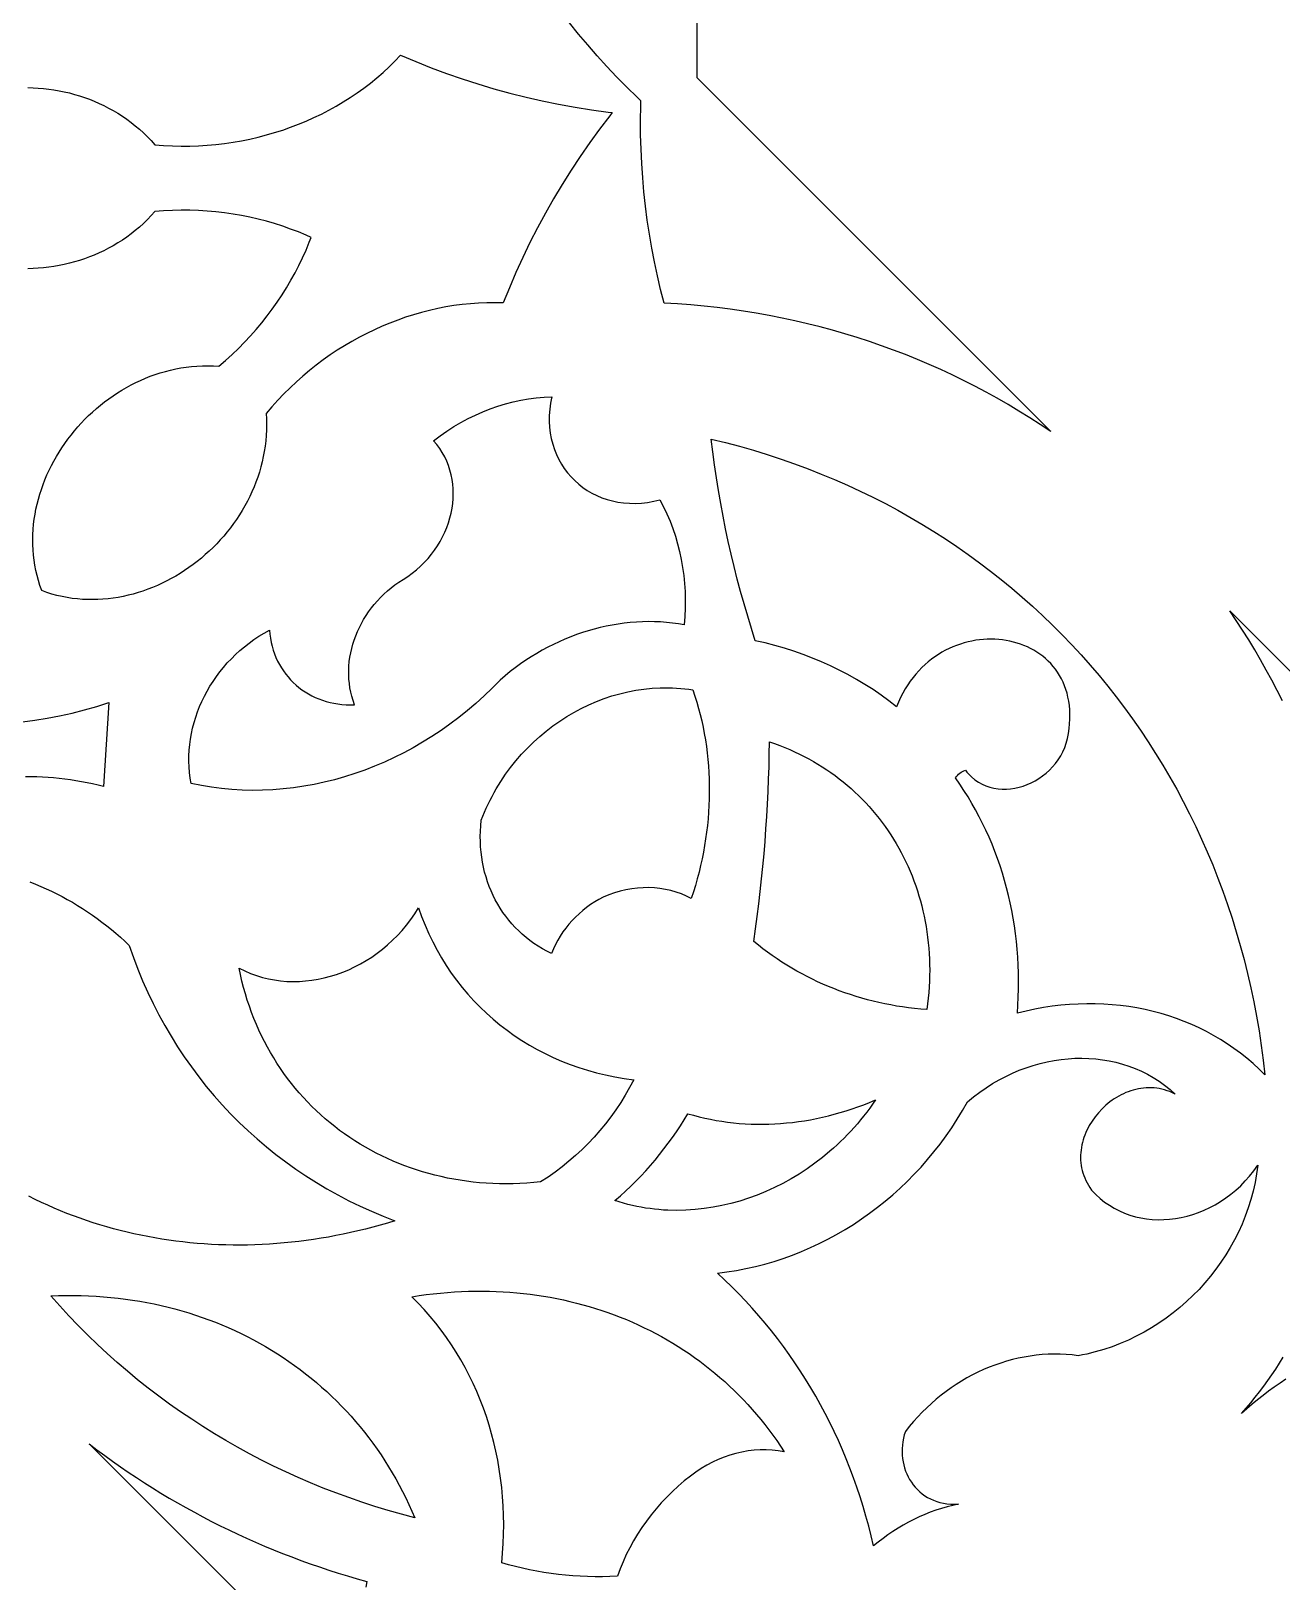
# Model space of a CAD drawing. Extents: x 1908 to 3442, y -299 to 721.
# Drawn here: x 3087.8 to 3132.6, y 115.9 to 171.5 of the extents above; entities that cross this region are included whole.
import ezdxf

# ---------------------------------------------------------------- set-up
doc = ezdxf.new("R2010")
doc.units = 0
doc.layers.add('BITMAP_LAYER', color=18, linetype='CONTINUOUS')

msp = doc.modelspace()

# ---------------------------------------------------------------- linework, layer by layer
at = {"layer": 'BITMAP_LAYER'}
for points in [[(3111.678, 187.748), (3111.678, 169.812), (3124.362, 157.128), (3123.987, 157.381), (3123.608, 157.628), (3123.225, 157.867), (3122.837, 158.1), (3122.444, 158.327), (3122.048, 158.546), (3121.647, 158.758), (3121.242, 158.964), (3120.833, 159.163), (3120.421, 159.354), (3120.004, 159.539), (3119.584, 159.717), (3119.16, 159.887), (3118.732, 160.05), (3118.301, 160.207), (3117.866, 160.356), (3117.428, 160.498), (3116.987, 160.632), (3116.542, 160.759), (3116.095, 160.879), (3115.644, 160.992), (3115.19, 161.097), (3114.734, 161.195), (3114.274, 161.285), (3113.812, 161.368), (3113.347, 161.444), (3112.88, 161.511), (3112.41, 161.571), (3111.938, 161.624), (3111.463, 161.669), (3110.986, 161.706), (3110.507, 161.735), (3110.382, 162.222), (3110.267, 162.712), (3110.161, 163.205), (3110.066, 163.701), (3109.981, 164.2), (3109.906, 164.702), (3109.841, 165.206), (3109.786, 165.713), (3109.741, 166.222), (3109.706, 166.733), (3109.682, 167.247), (3109.667, 167.762), (3109.663, 168.278), (3109.669, 168.796), (3109.675, 168.981), (3109.539, 169.107), (3109.169, 169.47), (3108.806, 169.838), (3108.452, 170.212), (3108.107, 170.593), (3107.77, 170.979), (3107.442, 171.37), (3107.122, 171.767)], [(3087.705, 169.454), (3087.892, 169.448), (3088.08, 169.436), (3088.268, 169.42), (3088.455, 169.398), (3088.641, 169.371), (3088.826, 169.338), (3089.011, 169.301), (3089.194, 169.258), (3089.376, 169.209), (3089.557, 169.155), (3089.736, 169.096), (3089.914, 169.032), (3090.089, 168.962), (3090.263, 168.887), (3090.434, 168.806), (3090.603, 168.72), (3090.769, 168.628), (3090.933, 168.531), (3091.093, 168.428), (3091.251, 168.319), (3091.405, 168.205), (3091.557, 168.086), (3091.704, 167.961), (3091.848, 167.83), (3091.989, 167.693), (3092.125, 167.551), (3092.257, 167.403), (3092.573, 167.379), (3092.887, 167.364), (3093.201, 167.357), (3093.515, 167.359), (3093.827, 167.37), (3094.137, 167.389), (3094.446, 167.416), (3094.754, 167.452), (3095.059, 167.496), (3095.362, 167.549), (3095.663, 167.609), (3095.961, 167.677), (3096.257, 167.754), (3096.549, 167.838), (3096.839, 167.93), (3097.124, 168.03), (3097.407, 168.137), (3097.685, 168.252), (3097.959, 168.374), (3098.229, 168.504), (3098.495, 168.642), (3098.756, 168.786), (3099.012, 168.938), (3099.263, 169.097), (3099.509, 169.263), (3099.749, 169.435), (3099.984, 169.615), (3100.212, 169.802), (3100.435, 169.995), (3100.651, 170.195), (3100.861, 170.402), (3101.064, 170.615), (3101.607, 170.384), (3102.157, 170.164), (3102.712, 169.957), (3103.272, 169.762), (3103.837, 169.58), (3104.407, 169.41), (3104.981, 169.252), (3105.56, 169.107), (3106.142, 168.974), (3106.728, 168.854), (3107.317, 168.746), (3107.91, 168.652), (3108.505, 168.57), (3108.645, 168.555), (3108.558, 168.445), (3108.194, 167.966), (3107.843, 167.48), (3107.502, 166.988), (3107.172, 166.488), (3106.854, 165.983), (3106.548, 165.471), (3106.254, 164.954), (3105.971, 164.43), (3105.7, 163.902), (3105.442, 163.368), (3105.196, 162.829), (3104.963, 162.285), (3104.742, 161.737), (3104.448, 161.744), (3104.153, 161.742), (3103.859, 161.731), (3103.565, 161.71), (3103.271, 161.68), (3102.978, 161.642), (3102.686, 161.594), (3102.395, 161.538), (3102.105, 161.472), (3101.817, 161.399), (3101.53, 161.316), (3101.245, 161.225), (3100.962, 161.126), (3100.682, 161.019), (3100.404, 160.903), (3100.128, 160.78), (3099.856, 160.648), (3099.586, 160.509), (3099.32, 160.362), (3099.057, 160.207), (3098.797, 160.044), (3098.542, 159.874), (3098.291, 159.697), (3098.044, 159.512), (3097.801, 159.32), (3097.563, 159.121), (3097.33, 158.914), (3097.102, 158.701), (3096.879, 158.481), (3096.661, 158.254), (3096.45, 158.021), (3096.244, 157.781), (3096.255, 157.583), (3096.259, 157.386), (3096.256, 157.19), (3096.247, 156.996), (3096.231, 156.803), (3096.209, 156.612), (3096.18, 156.422), (3096.145, 156.234), (3096.104, 156.047), (3096.057, 155.863), (3096.005, 155.68), (3095.946, 155.5), (3095.882, 155.322), (3095.813, 155.146), (3095.738, 154.972), (3095.658, 154.801), (3095.573, 154.633), (3095.484, 154.467), (3095.389, 154.304), (3095.29, 154.144), (3095.186, 153.987), (3095.078, 153.833), (3094.965, 153.682), (3094.848, 153.534), (3094.728, 153.39), (3094.603, 153.249), (3094.474, 153.112), (3094.342, 152.978), (3094.207, 152.849), (3094.067, 152.723), (3093.925, 152.601), (3093.779, 152.483), (3093.631, 152.369), (3093.479, 152.259), (3093.325, 152.154), (3093.168, 152.053), (3093.009, 151.957), (3092.847, 151.866), (3092.683, 151.779), (3092.516, 151.697), (3092.348, 151.62), (3092.178, 151.547), (3092.006, 151.481), (3091.832, 151.419), (3091.657, 151.362), (3091.48, 151.311), (3091.302, 151.266), (3091.123, 151.226), (3090.943, 151.192), (3090.763, 151.164), (3090.581, 151.141), (3090.399, 151.125), (3090.216, 151.115), (3090.032, 151.111), (3089.849, 151.113), (3089.665, 151.122), (3089.482, 151.137), (3089.298, 151.158), (3089.115, 151.187), (3088.932, 151.222), (3088.75, 151.264), (3088.568, 151.313), (3088.387, 151.37), (3088.206, 151.434), (3088.141, 151.615), (3088.085, 151.796), (3088.036, 151.978), (3087.994, 152.16), (3087.959, 152.343), (3087.93, 152.526), (3087.909, 152.71), (3087.894, 152.893), (3087.885, 153.077), (3087.883, 153.261), (3087.887, 153.444), (3087.897, 153.627), (3087.913, 153.809), (3087.936, 153.991), (3087.964, 154.171), (3087.998, 154.351), (3088.038, 154.53), (3088.083, 154.708), (3088.134, 154.885), (3088.191, 155.06), (3088.252, 155.234), (3088.319, 155.406), (3088.391, 155.576), (3088.469, 155.744), (3088.551, 155.911), (3088.637, 156.075), (3088.729, 156.237), (3088.825, 156.396), (3088.926, 156.553), (3089.031, 156.707), (3089.141, 156.859), (3089.255, 157.008), (3089.373, 157.153), (3089.495, 157.295), (3089.621, 157.435), (3089.75, 157.57), (3089.884, 157.702), (3090.021, 157.831), (3090.162, 157.956), (3090.306, 158.076), (3090.454, 158.193), (3090.605, 158.306), (3090.759, 158.414), (3090.916, 158.518), (3091.076, 158.617), (3091.239, 158.712), (3091.405, 158.802), (3091.573, 158.886), (3091.744, 158.966), (3091.918, 159.041), (3092.094, 159.11), (3092.272, 159.174), (3092.452, 159.233), (3092.635, 159.285), (3092.819, 159.332), (3093.006, 159.373), (3093.194, 159.408), (3093.384, 159.437), (3093.575, 159.459), (3093.768, 159.475), (3093.962, 159.484), (3094.158, 159.487), (3094.355, 159.483), (3094.553, 159.472), (3094.793, 159.678), (3095.026, 159.889), (3095.253, 160.107), (3095.473, 160.33), (3095.686, 160.558), (3095.893, 160.791), (3096.092, 161.029), (3096.284, 161.272), (3096.468, 161.519), (3096.646, 161.77), (3096.816, 162.025), (3096.979, 162.285), (3097.133, 162.548), (3097.281, 162.814), (3097.42, 163.084), (3097.552, 163.356), (3097.675, 163.632), (3097.791, 163.91), (3097.859, 164.087), (3097.685, 164.164), (3097.407, 164.279), (3097.124, 164.386), (3096.839, 164.486), (3096.549, 164.578), (3096.257, 164.662), (3095.961, 164.738), (3095.663, 164.807), (3095.362, 164.867), (3095.059, 164.919), (3094.754, 164.963), (3094.446, 164.999), (3094.137, 165.027), (3093.827, 165.046), (3093.515, 165.056), (3093.201, 165.058), (3092.887, 165.052), (3092.573, 165.036), (3092.257, 165.012), (3092.125, 164.864), (3091.989, 164.722), (3091.848, 164.586), (3091.704, 164.455), (3091.557, 164.33), (3091.405, 164.21), (3091.251, 164.096), (3091.093, 163.988), (3090.933, 163.885), (3090.769, 163.788), (3090.603, 163.696), (3090.434, 163.61), (3090.263, 163.529), (3090.089, 163.454), (3089.914, 163.384), (3089.736, 163.319), (3089.557, 163.26), (3089.376, 163.206), (3089.194, 163.158), (3089.011, 163.115), (3088.826, 163.077), (3088.641, 163.045), (3088.455, 163.018), (3088.268, 162.996), (3088.08, 162.979), (3087.892, 162.968), (3087.705, 162.962)], [(3132.666, 147.482), (3132.48, 147.855), (3132.287, 148.225), (3132.088, 148.591), (3131.884, 148.954), (3131.674, 149.313), (3131.458, 149.669), (3131.237, 150.02), (3131.01, 150.368), (3130.777, 150.712), (3159.945, 121.544)], [(3087.512, 146.732), (3087.957, 146.792), (3088.401, 146.865), (3088.846, 146.95), (3089.29, 147.049), (3089.733, 147.16), (3090.174, 147.285), (3090.615, 147.422), (3090.419, 144.417), (3090.223, 144.466), (3090.026, 144.511), (3089.829, 144.553), (3089.631, 144.591), (3089.432, 144.625), (3089.233, 144.655), (3089.033, 144.682), (3088.833, 144.705), (3088.632, 144.724), (3088.431, 144.74), (3088.229, 144.752), (3088.027, 144.76), (3087.825, 144.765), (3087.622, 144.767)], [(3087.779, 141.003), (3087.976, 140.925), (3088.171, 140.842), (3088.365, 140.756), (3088.557, 140.666), (3088.747, 140.573), (3088.935, 140.476), (3089.121, 140.375), (3089.305, 140.27), (3089.487, 140.161), (3089.667, 140.049), (3089.845, 139.933), (3090.02, 139.814), (3090.194, 139.69), (3090.364, 139.563), (3090.533, 139.433), (3090.699, 139.298), (3090.863, 139.16), (3091.024, 139.019), (3091.182, 138.873), (3091.338, 138.724), (3091.488, 138.295), (3091.649, 137.872), (3091.821, 137.455), (3092.004, 137.045), (3092.197, 136.642), (3092.4, 136.245), (3092.614, 135.856), (3092.837, 135.474), (3093.071, 135.1), (3093.314, 134.733), (3093.568, 134.373), (3093.83, 134.022), (3094.102, 133.678), (3094.383, 133.343), (3094.673, 133.016), (3094.973, 132.697), (3095.281, 132.387), (3095.597, 132.086), (3095.923, 131.794), (3096.256, 131.51), (3096.598, 131.236), (3096.948, 130.971), (3097.306, 130.715), (3097.671, 130.469), (3098.045, 130.233), (3098.426, 130.007), (3098.814, 129.79), (3099.209, 129.584), (3099.612, 129.388), (3100.021, 129.203), (3100.438, 129.028), (3100.861, 128.864), (3100.597, 128.784), (3100.332, 128.708), (3100.067, 128.635), (3099.802, 128.567), (3099.537, 128.502), (3099.272, 128.441), (3099.007, 128.385), (3098.742, 128.332), (3098.478, 128.283), (3098.213, 128.237), (3097.948, 128.196), (3097.684, 128.158), (3097.42, 128.125), (3097.156, 128.095), (3096.893, 128.069), (3096.63, 128.047), (3096.367, 128.028), (3096.105, 128.014), (3095.843, 128.003), (3095.582, 127.996), (3095.322, 127.993), (3095.062, 127.994), (3094.802, 127.998), (3094.544, 128.006), (3094.286, 128.018), (3094.028, 128.034), (3093.772, 128.054), (3093.517, 128.077), (3093.262, 128.104), (3093.008, 128.134), (3092.756, 128.169), (3092.504, 128.207), (3092.253, 128.249), (3092.004, 128.295), (3091.755, 128.344), (3091.508, 128.397), (3091.262, 128.454), (3091.017, 128.514), (3090.774, 128.578), (3090.532, 128.646), (3090.291, 128.717), (3090.052, 128.792), (3089.814, 128.871), (3089.577, 128.953), (3089.342, 129.039), (3089.109, 129.129), (3088.877, 129.222), (3088.647, 129.319), (3088.419, 129.419), (3088.192, 129.523), (3087.967, 129.631), (3087.744, 129.742)], [(3132.787, 123.191), (3132.579, 123.053), (3132.374, 122.91), (3132.171, 122.763), (3131.971, 122.612), (3131.774, 122.456), (3131.579, 122.296), (3131.387, 122.132), (3131.197, 121.964), (3131.364, 122.154), (3131.529, 122.346), (3131.689, 122.541), (3131.844, 122.738), (3131.996, 122.939), (3132.143, 123.141), (3132.286, 123.346), (3132.424, 123.554), (3132.558, 123.764), (3132.687, 123.976)], [(3100.842, 109.937), (3089.908, 120.871), (3090.183, 120.662), (3090.46, 120.456), (3090.74, 120.254), (3091.022, 120.055), (3091.307, 119.859), (3091.595, 119.667), (3091.885, 119.479), (3092.177, 119.294), (3092.472, 119.112), (3092.769, 118.934), (3093.068, 118.76), (3093.37, 118.589), (3093.674, 118.422), (3093.98, 118.258), (3094.289, 118.098), (3094.599, 117.942), (3094.912, 117.789), (3095.227, 117.64), (3095.545, 117.495), (3095.864, 117.353), (3096.185, 117.215), (3096.509, 117.081), (3096.834, 116.95), (3097.161, 116.823), (3097.491, 116.7), (3097.822, 116.581), (3098.155, 116.466), (3098.49, 116.354), (3098.827, 116.246), (3099.166, 116.142), (3099.506, 116.042), (3099.849, 115.946), (3099.824, 115.744)]]:
    msp.add_lwpolyline(points, dxfattribs=at)
for points in [[(3106.461, 158.265), (3106.44, 158.152), (3106.423, 158.04), (3106.41, 157.929), (3106.394, 157.71), (3106.392, 157.494), (3106.403, 157.284), (3106.428, 157.078), (3106.465, 156.877), (3106.514, 156.683), (3106.576, 156.494), (3106.648, 156.311), (3106.732, 156.136), (3106.827, 155.968), (3106.932, 155.807), (3107.047, 155.654), (3107.171, 155.509), (3107.305, 155.374), (3107.447, 155.247), (3107.598, 155.129), (3107.756, 155.022), (3107.923, 154.925), (3108.096, 154.838), (3108.276, 154.762), (3108.462, 154.698), (3108.654, 154.645), (3108.852, 154.604), (3109.055, 154.576), (3109.263, 154.561), (3109.475, 154.559), (3109.692, 154.57), (3109.911, 154.596), (3110.134, 154.636), (3110.247, 154.661), (3110.36, 154.69), (3110.49, 154.439), (3110.61, 154.182), (3110.72, 153.921), (3110.82, 153.656), (3110.911, 153.386), (3110.991, 153.112), (3111.061, 152.834), (3111.121, 152.553), (3111.171, 152.268), (3111.21, 151.981), (3111.24, 151.691), (3111.258, 151.398), (3111.267, 151.104), (3111.265, 150.807), (3111.253, 150.509), (3111.229, 150.209), (3111.018, 150.245), (3110.805, 150.274), (3110.591, 150.296), (3110.376, 150.311), (3110.161, 150.32), (3109.945, 150.323), (3109.729, 150.319), (3109.513, 150.308), (3109.297, 150.291), (3109.08, 150.268), (3108.864, 150.238), (3108.649, 150.202), (3108.434, 150.16), (3108.219, 150.112), (3108.005, 150.058), (3107.792, 149.997), (3107.581, 149.93), (3107.37, 149.858), (3107.161, 149.779), (3106.953, 149.695), (3106.747, 149.604), (3106.543, 149.508), (3106.34, 149.406), (3106.14, 149.298), (3105.942, 149.184), (3105.746, 149.065), (3105.553, 148.94), (3105.362, 148.81), (3105.175, 148.673), (3104.99, 148.532), (3104.808, 148.385), (3104.629, 148.232), (3104.347, 147.943), (3104.058, 147.664), (3103.762, 147.395), (3103.459, 147.137), (3103.149, 146.889), (3102.834, 146.651), (3102.513, 146.424), (3102.186, 146.208), (3101.855, 146.003), (3101.518, 145.809), (3101.178, 145.625), (3100.833, 145.453), (3100.484, 145.292), (3100.132, 145.143), (3099.777, 145.005), (3099.419, 144.879), (3099.058, 144.764), (3098.695, 144.662), (3098.33, 144.571), (3097.964, 144.492), (3097.597, 144.425), (3097.228, 144.371), (3096.859, 144.329), (3096.49, 144.299), (3096.121, 144.282), (3095.752, 144.278), (3095.384, 144.286), (3095.016, 144.308), (3094.651, 144.342), (3094.286, 144.39), (3093.924, 144.45), (3093.564, 144.524), (3093.529, 144.722), (3093.503, 144.92), (3093.486, 145.119), (3093.478, 145.319), (3093.478, 145.518), (3093.488, 145.718), (3093.506, 145.917), (3093.533, 146.115), (3093.568, 146.313), (3093.611, 146.51), (3093.662, 146.705), (3093.721, 146.898), (3093.788, 147.09), (3093.862, 147.279), (3093.944, 147.466), (3094.033, 147.651), (3094.13, 147.832), (3094.234, 148.01), (3094.345, 148.185), (3094.462, 148.356), (3094.587, 148.523), (3094.718, 148.685), (3094.855, 148.844), (3094.999, 148.997), (3095.149, 149.146), (3095.305, 149.289), (3095.467, 149.426), (3095.635, 149.558), (3095.808, 149.684), (3095.987, 149.804), (3096.172, 149.916), (3096.361, 150.023), (3096.376, 149.873), (3096.397, 149.726), (3096.424, 149.582), (3096.459, 149.441), (3096.499, 149.304), (3096.546, 149.17), (3096.598, 149.039), (3096.657, 148.913), (3096.721, 148.79), (3096.791, 148.672), (3096.866, 148.557), (3096.946, 148.447), (3097.032, 148.341), (3097.122, 148.24), (3097.217, 148.144), (3097.317, 148.052), (3097.421, 147.965), (3097.529, 147.883), (3097.642, 147.807), (3097.759, 147.736), (3097.879, 147.67), (3098.004, 147.61), (3098.131, 147.556), (3098.263, 147.508), (3098.397, 147.466), (3098.535, 147.429), (3098.675, 147.4), (3098.819, 147.376), (3098.964, 147.359), (3099.113, 147.349), (3099.264, 147.346), (3099.416, 147.349), (3099.363, 147.498), (3099.318, 147.648), (3099.28, 147.8), (3099.251, 147.953), (3099.228, 148.108), (3099.213, 148.263), (3099.206, 148.419), (3099.206, 148.576), (3099.213, 148.733), (3099.227, 148.89), (3099.249, 149.046), (3099.277, 149.202), (3099.312, 149.357), (3099.354, 149.511), (3099.402, 149.664), (3099.457, 149.815), (3099.518, 149.965), (3099.586, 150.113), (3099.66, 150.258), (3099.74, 150.401), (3099.827, 150.541), (3099.919, 150.678), (3100.017, 150.812), (3100.121, 150.943), (3100.231, 151.07), (3100.346, 151.193), (3100.467, 151.312), (3100.593, 151.426), (3100.725, 151.536), (3100.862, 151.64), (3101.004, 151.74), (3101.151, 151.834), (3101.32, 151.943), (3101.481, 152.06), (3101.635, 152.183), (3101.781, 152.312), (3101.918, 152.448), (3102.048, 152.589), (3102.169, 152.735), (3102.282, 152.886), (3102.386, 153.04), (3102.482, 153.199), (3102.569, 153.361), (3102.648, 153.527), (3102.718, 153.694), (3102.778, 153.864), (3102.83, 154.036), (3102.873, 154.209), (3102.907, 154.382), (3102.931, 154.556), (3102.946, 154.731), (3102.952, 154.904), (3102.948, 155.077), (3102.934, 155.249), (3102.911, 155.419), (3102.877, 155.587), (3102.834, 155.752), (3102.781, 155.914), (3102.718, 156.073), (3102.644, 156.228), (3102.56, 156.379), (3102.466, 156.526), (3102.362, 156.667), (3102.246, 156.802), (3102.484, 156.981), (3102.726, 157.15), (3102.974, 157.309), (3103.227, 157.457), (3103.484, 157.595), (3103.744, 157.722), (3104.009, 157.838), (3104.276, 157.944), (3104.546, 158.038), (3104.819, 158.122), (3105.094, 158.194), (3105.37, 158.254), (3105.648, 158.303), (3105.927, 158.34), (3106.206, 158.365), (3106.485, 158.379)], [(3112.702, 156.739), (3113.209, 156.604), (3113.71, 156.46), (3114.206, 156.308), (3114.697, 156.147), (3115.183, 155.977), (3115.664, 155.798), (3116.14, 155.61), (3116.61, 155.415), (3117.075, 155.211), (3117.534, 154.998), (3117.988, 154.777), (3118.436, 154.549), (3118.878, 154.312), (3119.315, 154.067), (3119.745, 153.814), (3120.17, 153.554), (3120.588, 153.285), (3121.001, 153.009), (3121.407, 152.726), (3121.807, 152.435), (3122.201, 152.137), (3122.588, 151.831), (3122.969, 151.519), (3123.344, 151.199), (3123.711, 150.872), (3124.072, 150.538), (3124.426, 150.198), (3124.774, 149.85), (3125.114, 149.496), (3125.448, 149.135), (3125.774, 148.768), (3126.093, 148.394), (3126.405, 148.014), (3126.71, 147.628), (3127.007, 147.236), (3127.297, 146.837), (3127.579, 146.433), (3127.854, 146.022), (3128.121, 145.606), (3128.38, 145.184), (3128.632, 144.756), (3128.876, 144.323), (3129.111, 143.884), (3129.339, 143.44), (3129.558, 142.991), (3129.77, 142.536), (3129.973, 142.076), (3130.167, 141.611), (3130.354, 141.141), (3130.531, 140.666), (3130.701, 140.187), (3130.861, 139.703), (3131.013, 139.214), (3131.156, 138.72), (3131.29, 138.222), (3131.416, 137.72), (3131.532, 137.213), (3131.639, 136.702), (3131.737, 136.187), (3131.826, 135.668), (3131.906, 135.145), (3131.976, 134.619), (3132.036, 134.088), (3131.827, 134.295), (3131.612, 134.493), (3131.39, 134.683), (3131.162, 134.864), (3130.928, 135.037), (3130.689, 135.201), (3130.444, 135.357), (3130.194, 135.504), (3129.939, 135.642), (3129.679, 135.772), (3129.415, 135.892), (3129.146, 136.004), (3128.873, 136.107), (3128.596, 136.201), (3128.315, 136.286), (3128.031, 136.362), (3127.743, 136.428), (3127.452, 136.486), (3127.158, 136.534), (3126.862, 136.573), (3126.563, 136.603), (3126.262, 136.623), (3125.958, 136.634), (3125.653, 136.635), (3125.346, 136.627), (3125.037, 136.609), (3124.728, 136.582), (3124.417, 136.545), (3124.105, 136.498), (3123.793, 136.441), (3123.48, 136.374), (3123.167, 136.298), (3123.187, 136.588), (3123.201, 136.878), (3123.209, 137.166), (3123.211, 137.453), (3123.207, 137.74), (3123.198, 138.025), (3123.182, 138.308), (3123.161, 138.591), (3123.133, 138.871), (3123.1, 139.151), (3123.061, 139.428), (3123.017, 139.704), (3122.967, 139.978), (3122.91, 140.25), (3122.849, 140.52), (3122.781, 140.789), (3122.708, 141.055), (3122.63, 141.318), (3122.545, 141.58), (3122.455, 141.839), (3122.36, 142.095), (3122.259, 142.349), (3122.152, 142.601), (3122.04, 142.849), (3121.923, 143.095), (3121.8, 143.338), (3121.672, 143.578), (3121.538, 143.815), (3121.399, 144.049), (3121.254, 144.279), (3121.104, 144.506), (3120.949, 144.73), (3120.984, 144.776), (3121.021, 144.818), (3121.062, 144.858), (3121.106, 144.894), (3121.152, 144.926), (3121.201, 144.955), (3121.251, 144.979), (3121.303, 145), (3121.356, 144.934), (3121.41, 144.872), (3121.524, 144.759), (3121.645, 144.66), (3121.772, 144.574), (3121.905, 144.501), (3122.042, 144.441), (3122.183, 144.394), (3122.328, 144.358), (3122.475, 144.335), (3122.624, 144.324), (3122.774, 144.324), (3122.925, 144.335), (3123.076, 144.357), (3123.226, 144.39), (3123.375, 144.434), (3123.521, 144.487), (3123.665, 144.55), (3123.805, 144.623), (3123.941, 144.705), (3124.072, 144.796), (3124.198, 144.896), (3124.317, 145.004), (3124.43, 145.12), (3124.535, 145.245), (3124.631, 145.377), (3124.719, 145.516), (3124.797, 145.662), (3124.864, 145.816), (3124.921, 145.975), (3124.966, 146.141), (3124.998, 146.313), (3125.018, 146.491), (3125.036, 146.666), (3125.046, 146.836), (3125.048, 147.001), (3125.042, 147.162), (3125.029, 147.318), (3125.008, 147.47), (3124.98, 147.616), (3124.946, 147.758), (3124.905, 147.896), (3124.857, 148.028), (3124.804, 148.156), (3124.744, 148.278), (3124.679, 148.396), (3124.608, 148.509), (3124.531, 148.617), (3124.45, 148.72), (3124.364, 148.818), (3124.273, 148.911), (3124.177, 148.999), (3124.078, 149.082), (3123.974, 149.16), (3123.867, 149.232), (3123.756, 149.3), (3123.642, 149.362), (3123.524, 149.419), (3123.404, 149.471), (3123.281, 149.517), (3123.156, 149.558), (3123.028, 149.594), (3122.898, 149.625), (3122.767, 149.65), (3122.633, 149.67), (3122.499, 149.684), (3122.363, 149.693), (3122.226, 149.696), (3122.089, 149.694), (3121.951, 149.686), (3121.813, 149.673), (3121.675, 149.654), (3121.537, 149.629), (3121.399, 149.599), (3121.262, 149.563), (3121.126, 149.521), (3120.991, 149.474), (3120.857, 149.421), (3120.724, 149.362), (3120.594, 149.297), (3120.465, 149.226), (3120.338, 149.15), (3120.214, 149.067), (3120.092, 148.979), (3119.973, 148.884), (3119.857, 148.784), (3119.744, 148.678), (3119.634, 148.565), (3119.529, 148.446), (3119.427, 148.322), (3119.329, 148.191), (3119.236, 148.054), (3119.147, 147.911), (3119.063, 147.761), (3118.984, 147.606), (3118.91, 147.444), (3118.841, 147.276), (3118.565, 147.488), (3118.282, 147.693), (3117.994, 147.889), (3117.699, 148.076), (3117.399, 148.255), (3117.094, 148.426), (3116.783, 148.587), (3116.468, 148.74), (3116.147, 148.885), (3115.821, 149.02), (3115.491, 149.146), (3115.156, 149.263), (3114.817, 149.371), (3114.474, 149.47), (3114.127, 149.56), (3113.776, 149.64), (3113.636, 150.077), (3113.502, 150.516), (3113.373, 150.957), (3113.249, 151.4), (3113.131, 151.845), (3113.019, 152.293), (3112.911, 152.742), (3112.809, 153.193), (3112.713, 153.646), (3112.622, 154.101), (3112.536, 154.557), (3112.456, 155.015), (3112.382, 155.475), (3112.313, 155.937), (3112.249, 156.4), (3112.191, 156.864)], [(3110.808, 147.953), (3110.955, 147.945), (3111.101, 147.933), (3111.248, 147.918), (3111.394, 147.899), (3111.54, 147.877), (3111.613, 147.658), (3111.68, 147.437), (3111.744, 147.215), (3111.802, 146.992), (3111.855, 146.767), (3111.904, 146.54), (3111.948, 146.313), (3111.987, 146.084), (3112.021, 145.853), (3112.051, 145.622), (3112.075, 145.39), (3112.095, 145.157), (3112.11, 144.922), (3112.12, 144.688), (3112.126, 144.452), (3112.126, 144.216), (3112.122, 143.979), (3112.113, 143.741), (3112.099, 143.503), (3112.081, 143.265), (3112.057, 143.027), (3112.029, 142.788), (3111.996, 142.549), (3111.958, 142.31), (3111.916, 142.071), (3111.868, 141.832), (3111.816, 141.593), (3111.759, 141.355), (3111.697, 141.116), (3111.631, 140.878), (3111.559, 140.641), (3111.483, 140.404), (3111.307, 140.493), (3111.126, 140.571), (3110.94, 140.637), (3110.75, 140.692), (3110.557, 140.735), (3110.36, 140.767), (3110.16, 140.787), (3109.959, 140.796), (3109.756, 140.794), (3109.551, 140.779), (3109.346, 140.754), (3109.141, 140.716), (3108.936, 140.668), (3108.732, 140.607), (3108.529, 140.535), (3108.328, 140.452), (3108.172, 140.371), (3108.02, 140.282), (3107.873, 140.187), (3107.73, 140.085), (3107.592, 139.977), (3107.459, 139.862), (3107.332, 139.742), (3107.21, 139.616), (3107.095, 139.485), (3106.985, 139.349), (3106.882, 139.208), (3106.786, 139.062), (3106.696, 138.913), (3106.613, 138.759), (3106.538, 138.601), (3106.471, 138.44), (3106.307, 138.521), (3106.148, 138.608), (3105.994, 138.701), (3105.844, 138.799), (3105.7, 138.903), (3105.56, 139.012), (3105.426, 139.126), (3105.297, 139.245), (3105.173, 139.369), (3105.054, 139.498), (3104.941, 139.631), (3104.833, 139.769), (3104.731, 139.911), (3104.635, 140.057), (3104.544, 140.206), (3104.459, 140.36), (3104.38, 140.517), (3104.307, 140.678), (3104.24, 140.842), (3104.18, 141.009), (3104.125, 141.179), (3104.077, 141.352), (3104.035, 141.528), (3103.999, 141.707), (3103.97, 141.887), (3103.948, 142.07), (3103.932, 142.256), (3103.923, 142.443), (3103.921, 142.632), (3103.926, 142.822), (3103.938, 143.014), (3103.957, 143.208), (3104.013, 143.355), (3104.073, 143.501), (3104.135, 143.644), (3104.2, 143.786), (3104.269, 143.927), (3104.34, 144.065), (3104.414, 144.202), (3104.49, 144.336), (3104.652, 144.6), (3104.824, 144.856), (3105.006, 145.103), (3105.197, 145.343), (3105.397, 145.573), (3105.607, 145.795), (3105.824, 146.007), (3106.049, 146.21), (3106.282, 146.403), (3106.521, 146.587), (3106.768, 146.76), (3107.02, 146.922), (3107.278, 147.074), (3107.541, 147.214), (3107.809, 147.344), (3108.082, 147.462), (3108.358, 147.567), (3108.638, 147.661), (3108.921, 147.743), (3109.207, 147.812), (3109.495, 147.868), (3109.785, 147.91), (3110.077, 147.94), (3110.369, 147.956), (3110.662, 147.957)], [(3114.469, 145.954), (3114.651, 145.887), (3114.831, 145.816), (3115.009, 145.741), (3115.183, 145.663), (3115.356, 145.582), (3115.525, 145.496), (3115.692, 145.408), (3115.856, 145.316), (3116.018, 145.221), (3116.177, 145.122), (3116.333, 145.02), (3116.486, 144.915), (3116.636, 144.807), (3116.784, 144.695), (3116.929, 144.581), (3117.07, 144.463), (3117.209, 144.343), (3117.345, 144.219), (3117.478, 144.093), (3117.607, 143.964), (3117.734, 143.832), (3117.858, 143.698), (3117.978, 143.56), (3118.096, 143.421), (3118.21, 143.278), (3118.321, 143.133), (3118.429, 142.986), (3118.533, 142.836), (3118.635, 142.683), (3118.733, 142.529), (3118.827, 142.372), (3118.918, 142.213), (3119.006, 142.051), (3119.091, 141.888), (3119.172, 141.722), (3119.249, 141.554), (3119.323, 141.385), (3119.393, 141.213), (3119.46, 141.039), (3119.524, 140.864), (3119.583, 140.687), (3119.639, 140.508), (3119.691, 140.327), (3119.74, 140.145), (3119.785, 139.961), (3119.826, 139.775), (3119.863, 139.588), (3119.897, 139.399), (3119.926, 139.209), (3119.952, 139.018), (3119.974, 138.825), (3119.992, 138.631), (3120.006, 138.436), (3120.016, 138.239), (3120.022, 138.042), (3120.024, 137.843), (3120.021, 137.644), (3120.015, 137.443), (3120.005, 137.241), (3119.99, 137.039), (3119.971, 136.835), (3119.948, 136.631), (3119.921, 136.426), (3119.703, 136.444), (3119.485, 136.467), (3119.269, 136.492), (3119.054, 136.522), (3118.841, 136.556), (3118.628, 136.594), (3118.417, 136.635), (3118.208, 136.681), (3118, 136.73), (3117.793, 136.783), (3117.588, 136.839), (3117.385, 136.9), (3117.183, 136.964), (3116.983, 137.032), (3116.785, 137.104), (3116.588, 137.179), (3116.393, 137.258), (3116.201, 137.34), (3116.01, 137.427), (3115.821, 137.517), (3115.634, 137.61), (3115.449, 137.707), (3115.266, 137.808), (3115.085, 137.912), (3114.907, 138.019), (3114.731, 138.131), (3114.557, 138.245), (3114.385, 138.363), (3114.216, 138.485), (3114.049, 138.61), (3113.885, 138.738), (3113.723, 138.87), (3113.787, 139.318), (3113.846, 139.766), (3113.902, 140.213), (3113.954, 140.661), (3114.003, 141.108), (3114.047, 141.556), (3114.088, 142.003), (3114.125, 142.45), (3114.158, 142.897), (3114.187, 143.344), (3114.213, 143.79), (3114.235, 144.236), (3114.253, 144.682), (3114.267, 145.127), (3114.277, 145.572), (3114.284, 146.017)], [(3101.819, 139.757), (3101.942, 139.448), (3102.075, 139.145), (3102.217, 138.85), (3102.37, 138.561), (3102.531, 138.279), (3102.702, 138.004), (3102.882, 137.737), (3103.071, 137.477), (3103.269, 137.225), (3103.475, 136.98), (3103.689, 136.744), (3103.911, 136.516), (3104.142, 136.296), (3104.38, 136.084), (3104.625, 135.881), (3104.878, 135.686), (3105.138, 135.501), (3105.404, 135.324), (3105.678, 135.157), (3105.958, 134.999), (3106.245, 134.85), (3106.537, 134.711), (3106.836, 134.582), (3107.14, 134.462), (3107.45, 134.353), (3107.766, 134.254), (3108.087, 134.165), (3108.412, 134.087), (3108.743, 134.02), (3109.078, 133.963), (3109.418, 133.918), (3109.273, 133.641), (3109.118, 133.369), (3108.954, 133.103), (3108.781, 132.843), (3108.6, 132.588), (3108.409, 132.34), (3108.21, 132.098), (3108.003, 131.863), (3107.789, 131.635), (3107.566, 131.414), (3107.336, 131.201), (3107.099, 130.995), (3106.855, 130.798), (3106.604, 130.609), (3106.347, 130.428), (3106.083, 130.256), (3105.835, 130.232), (3105.588, 130.213), (3105.342, 130.199), (3105.098, 130.191), (3104.855, 130.188), (3104.613, 130.19), (3104.373, 130.198), (3104.135, 130.211), (3103.898, 130.229), (3103.663, 130.252), (3103.43, 130.281), (3103.199, 130.314), (3102.969, 130.352), (3102.742, 130.396), (3102.517, 130.444), (3102.293, 130.497), (3102.072, 130.555), (3101.854, 130.618), (3101.637, 130.685), (3101.423, 130.757), (3101.211, 130.834), (3101.002, 130.916), (3100.795, 131.002), (3100.591, 131.092), (3100.389, 131.187), (3100.191, 131.287), (3099.995, 131.391), (3099.802, 131.499), (3099.611, 131.611), (3099.424, 131.728), (3099.24, 131.849), (3099.059, 131.974), (3098.881, 132.103), (3098.707, 132.237), (3098.535, 132.374), (3098.367, 132.515), (3098.203, 132.661), (3098.041, 132.81), (3097.884, 132.963), (3097.73, 133.12), (3097.58, 133.28), (3097.433, 133.445), (3097.29, 133.613), (3097.151, 133.784), (3097.016, 133.96), (3096.885, 134.139), (3096.758, 134.321), (3096.635, 134.507), (3096.516, 134.696), (3096.402, 134.888), (3096.292, 135.084), (3096.186, 135.284), (3096.084, 135.486), (3095.987, 135.692), (3095.895, 135.9), (3095.807, 136.112), (3095.724, 136.327), (3095.645, 136.545), (3095.571, 136.766), (3095.503, 136.99), (3095.439, 137.217), (3095.38, 137.446), (3095.326, 137.679), (3095.277, 137.914), (3095.479, 137.813), (3095.686, 137.724), (3095.896, 137.647), (3096.11, 137.582), (3096.326, 137.529), (3096.545, 137.488), (3096.766, 137.458), (3096.988, 137.44), (3097.211, 137.433), (3097.436, 137.437), (3097.66, 137.453), (3097.884, 137.479), (3098.108, 137.516), (3098.331, 137.563), (3098.552, 137.621), (3098.772, 137.689), (3098.99, 137.768), (3099.204, 137.856), (3099.416, 137.955), (3099.625, 138.063), (3099.829, 138.181), (3100.03, 138.308), (3100.225, 138.445), (3100.416, 138.591), (3100.601, 138.746), (3100.78, 138.91), (3100.952, 139.082), (3101.118, 139.264), (3101.277, 139.453), (3101.428, 139.652), (3101.571, 139.858), (3101.706, 140.072)], [(3125.729, 134.68), (3125.974, 134.662), (3126.218, 134.632), (3126.459, 134.592), (3126.696, 134.54), (3126.931, 134.477), (3127.162, 134.403), (3127.388, 134.317), (3127.61, 134.221), (3127.827, 134.113), (3128.039, 133.993), (3128.244, 133.863), (3128.444, 133.721), (3128.637, 133.568), (3128.823, 133.404), (3128.729, 133.449), (3128.635, 133.489), (3128.54, 133.523), (3128.444, 133.552), (3128.349, 133.577), (3128.254, 133.596), (3128.159, 133.611), (3128.064, 133.621), (3127.969, 133.627), (3127.874, 133.628), (3127.78, 133.625), (3127.687, 133.617), (3127.594, 133.605), (3127.502, 133.59), (3127.411, 133.57), (3127.32, 133.546), (3127.231, 133.519), (3127.143, 133.488), (3127.055, 133.454), (3126.97, 133.416), (3126.885, 133.375), (3126.802, 133.331), (3126.72, 133.283), (3126.64, 133.233), (3126.562, 133.18), (3126.486, 133.123), (3126.339, 133.003), (3126.2, 132.873), (3126.071, 132.734), (3125.951, 132.587), (3125.842, 132.433), (3125.744, 132.272), (3125.699, 132.189), (3125.658, 132.105), (3125.619, 132.02), (3125.584, 131.933), (3125.553, 131.846), (3125.525, 131.758), (3125.5, 131.669), (3125.479, 131.579), (3125.462, 131.489), (3125.449, 131.398), (3125.439, 131.307), (3125.434, 131.215), (3125.432, 131.124), (3125.435, 131.032), (3125.442, 130.94), (3125.453, 130.849), (3125.469, 130.758), (3125.49, 130.667), (3125.515, 130.577), (3125.545, 130.487), (3125.58, 130.398), (3125.619, 130.309), (3125.664, 130.222), (3125.713, 130.136), (3125.768, 130.05), (3125.829, 129.966), (3125.976, 129.81), (3126.132, 129.667), (3126.294, 129.536), (3126.464, 129.418), (3126.64, 129.312), (3126.822, 129.218), (3127.008, 129.137), (3127.2, 129.068), (3127.395, 129.011), (3127.594, 128.966), (3127.797, 128.933), (3128.001, 128.912), (3128.208, 128.903), (3128.416, 128.905), (3128.624, 128.919), (3128.833, 128.945), (3129.042, 128.982), (3129.25, 129.03), (3129.457, 129.09), (3129.662, 129.16), (3129.864, 129.242), (3130.064, 129.335), (3130.26, 129.439), (3130.452, 129.554), (3130.64, 129.68), (3130.822, 129.816), (3130.999, 129.963), (3131.17, 130.121), (3131.334, 130.289), (3131.49, 130.467), (3131.639, 130.656), (3131.78, 130.855), (3131.761, 130.699), (3131.739, 130.543), (3131.684, 130.234), (3131.616, 129.928), (3131.535, 129.626), (3131.442, 129.328), (3131.336, 129.034), (3131.219, 128.744), (3131.09, 128.46), (3130.949, 128.181), (3130.798, 127.908), (3130.636, 127.641), (3130.463, 127.38), (3130.281, 127.126), (3130.089, 126.879), (3129.887, 126.64), (3129.677, 126.408), (3129.457, 126.184), (3129.23, 125.969), (3128.994, 125.762), (3128.75, 125.565), (3128.499, 125.377), (3128.241, 125.199), (3127.977, 125.031), (3127.705, 124.873), (3127.428, 124.726), (3127.145, 124.591), (3126.856, 124.467), (3126.562, 124.354), (3126.263, 124.254), (3125.96, 124.167), (3125.652, 124.092), (3125.497, 124.06), (3125.341, 124.031), (3125.127, 124.057), (3124.913, 124.075), (3124.698, 124.085), (3124.484, 124.087), (3124.269, 124.082), (3124.054, 124.069), (3123.839, 124.048), (3123.625, 124.019), (3123.412, 123.983), (3123.2, 123.94), (3122.988, 123.89), (3122.778, 123.832), (3122.57, 123.767), (3122.363, 123.696), (3122.158, 123.617), (3121.955, 123.532), (3121.755, 123.439), (3121.557, 123.341), (3121.361, 123.235), (3121.169, 123.124), (3120.979, 123.006), (3120.793, 122.881), (3120.61, 122.751), (3120.431, 122.614), (3120.256, 122.472), (3120.084, 122.323), (3119.917, 122.169), (3119.755, 122.009), (3119.597, 121.844), (3119.444, 121.673), (3119.295, 121.497), (3119.152, 121.315), (3119.115, 121.194), (3119.085, 121.072), (3119.062, 120.951), (3119.046, 120.829), (3119.037, 120.709), (3119.035, 120.589), (3119.04, 120.47), (3119.051, 120.352), (3119.069, 120.236), (3119.093, 120.122), (3119.123, 120.01), (3119.16, 119.901), (3119.203, 119.795), (3119.252, 119.692), (3119.306, 119.593), (3119.367, 119.497), (3119.434, 119.405), (3119.506, 119.317), (3119.583, 119.235), (3119.666, 119.157), (3119.755, 119.084), (3119.849, 119.017), (3119.948, 118.956), (3120.052, 118.901), (3120.161, 118.852), (3120.275, 118.81), (3120.393, 118.775), (3120.517, 118.748), (3120.645, 118.728), (3120.777, 118.716), (3120.914, 118.712), (3121.055, 118.716), (3120.85, 118.671), (3120.646, 118.619), (3120.443, 118.56), (3120.242, 118.494), (3120.042, 118.422), (3119.845, 118.343), (3119.649, 118.258), (3119.456, 118.167), (3119.265, 118.069), (3119.077, 117.965), (3118.892, 117.855), (3118.709, 117.739), (3118.53, 117.617), (3118.354, 117.489), (3118.181, 117.356), (3118.012, 117.216), (3117.928, 117.574), (3117.838, 117.929), (3117.742, 118.282), (3117.64, 118.631), (3117.531, 118.978), (3117.417, 119.322), (3117.296, 119.662), (3117.169, 120), (3117.036, 120.334), (3116.898, 120.665), (3116.753, 120.993), (3116.602, 121.317), (3116.446, 121.638), (3116.284, 121.956), (3116.116, 122.269), (3115.942, 122.58), (3115.763, 122.886), (3115.578, 123.189), (3115.387, 123.487), (3115.191, 123.782), (3114.989, 124.073), (3114.782, 124.36), (3114.569, 124.643), (3114.351, 124.921), (3114.127, 125.195), (3113.899, 125.465), (3113.664, 125.731), (3113.425, 125.992), (3113.18, 126.248), (3112.93, 126.5), (3112.675, 126.747), (3112.415, 126.99), (3112.759, 127.032), (3113.102, 127.086), (3113.442, 127.151), (3113.78, 127.226), (3114.116, 127.313), (3114.45, 127.41), (3114.78, 127.518), (3115.107, 127.636), (3115.431, 127.764), (3115.751, 127.902), (3116.067, 128.05), (3116.379, 128.207), (3116.687, 128.374), (3116.99, 128.551), (3117.289, 128.736), (3117.582, 128.931), (3117.87, 129.134), (3118.152, 129.346), (3118.428, 129.566), (3118.699, 129.794), (3118.963, 130.031), (3119.22, 130.276), (3119.47, 130.528), (3119.714, 130.788), (3119.95, 131.056), (3120.179, 131.331), (3120.4, 131.612), (3120.612, 131.901), (3120.817, 132.197), (3121.013, 132.499), (3121.2, 132.808), (3121.378, 133.123), (3121.596, 133.303), (3121.819, 133.471), (3122.046, 133.629), (3122.278, 133.776), (3122.513, 133.912), (3122.752, 134.037), (3122.993, 134.151), (3123.237, 134.255), (3123.483, 134.347), (3123.731, 134.428), (3123.98, 134.498), (3124.23, 134.557), (3124.481, 134.606), (3124.732, 134.643), (3124.982, 134.669), (3125.232, 134.684), (3125.481, 134.688)], [(3117.978, 133.043), (3117.874, 132.898), (3117.767, 132.755), (3117.658, 132.614), (3117.547, 132.476), (3117.434, 132.341), (3117.318, 132.208), (3117.2, 132.078), (3117.08, 131.95), (3116.957, 131.825), (3116.833, 131.703), (3116.707, 131.583), (3116.578, 131.466), (3116.448, 131.352), (3116.182, 131.132), (3115.91, 130.923), (3115.631, 130.725), (3115.345, 130.539), (3115.055, 130.365), (3114.759, 130.202), (3114.458, 130.051), (3114.154, 129.913), (3113.845, 129.787), (3113.533, 129.673), (3113.218, 129.572), (3112.901, 129.484), (3112.581, 129.409), (3112.26, 129.347), (3111.938, 129.299), (3111.615, 129.264), (3111.291, 129.243), (3110.968, 129.235), (3110.645, 129.242), (3110.484, 129.25), (3110.324, 129.263), (3110.163, 129.278), (3110.003, 129.298), (3109.844, 129.321), (3109.685, 129.348), (3109.527, 129.378), (3109.369, 129.412), (3109.212, 129.45), (3109.056, 129.492), (3108.9, 129.537), (3108.746, 129.586), (3108.939, 129.755), (3109.128, 129.927), (3109.314, 130.103), (3109.495, 130.283), (3109.673, 130.467), (3109.847, 130.654), (3110.017, 130.844), (3110.183, 131.038), (3110.345, 131.235), (3110.503, 131.435), (3110.656, 131.639), (3110.805, 131.845), (3110.95, 132.055), (3111.09, 132.267), (3111.226, 132.482), (3111.357, 132.7), (3111.557, 132.642), (3111.758, 132.59), (3111.961, 132.542), (3112.165, 132.499), (3112.37, 132.461), (3112.576, 132.427), (3112.784, 132.398), (3112.992, 132.374), (3113.201, 132.354), (3113.411, 132.34), (3113.622, 132.329), (3113.833, 132.324), (3114.045, 132.323), (3114.258, 132.327), (3114.471, 132.336), (3114.684, 132.349), (3114.897, 132.367), (3115.111, 132.39), (3115.325, 132.417), (3115.539, 132.449), (3115.752, 132.485), (3115.966, 132.526), (3116.18, 132.572), (3116.393, 132.623), (3116.606, 132.678), (3116.818, 132.737), (3117.03, 132.801), (3117.241, 132.87), (3117.452, 132.944), (3117.662, 133.022), (3117.871, 133.104), (3118.079, 133.191)], [(3089.616, 126.186), (3089.884, 126.177), (3090.151, 126.163), (3090.416, 126.145), (3090.68, 126.121), (3090.943, 126.094), (3091.203, 126.061), (3091.463, 126.024), (3091.72, 125.982), (3091.976, 125.936), (3092.23, 125.885), (3092.482, 125.83), (3092.732, 125.77), (3092.98, 125.706), (3093.227, 125.637), (3093.471, 125.564), (3093.713, 125.487), (3093.953, 125.405), (3094.191, 125.319), (3094.427, 125.229), (3094.66, 125.134), (3094.891, 125.036), (3095.12, 124.933), (3095.346, 124.826), (3095.57, 124.715), (3095.792, 124.6), (3096.01, 124.481), (3096.226, 124.357), (3096.44, 124.23), (3096.651, 124.099), (3096.859, 123.964), (3097.064, 123.825), (3097.266, 123.682), (3097.465, 123.535), (3097.662, 123.385), (3097.855, 123.23), (3098.046, 123.072), (3098.233, 122.91), (3098.417, 122.745), (3098.598, 122.576), (3098.776, 122.403), (3098.95, 122.227), (3099.121, 122.047), (3099.289, 121.863), (3099.453, 121.676), (3099.614, 121.485), (3099.771, 121.291), (3099.924, 121.094), (3100.074, 120.893), (3100.22, 120.689), (3100.363, 120.481), (3100.502, 120.271), (3100.636, 120.057), (3100.767, 119.839), (3100.894, 119.619), (3101.017, 119.395), (3101.137, 119.168), (3101.251, 118.938), (3101.362, 118.705), (3101.469, 118.468), (3101.571, 118.229), (3101.091, 118.356), (3100.614, 118.492), (3100.141, 118.636), (3099.672, 118.788), (3099.207, 118.948), (3098.746, 119.117), (3098.29, 119.293), (3097.838, 119.478), (3097.39, 119.671), (3096.947, 119.871), (3096.509, 120.079), (3096.075, 120.295), (3095.647, 120.519), (3095.223, 120.751), (3094.804, 120.99), (3094.39, 121.237), (3093.981, 121.491), (3093.578, 121.753), (3093.18, 122.022), (3092.787, 122.299), (3092.4, 122.583), (3092.018, 122.874), (3091.642, 123.172), (3091.272, 123.478), (3090.908, 123.79), (3090.549, 124.11), (3090.197, 124.437), (3089.851, 124.771), (3089.511, 125.111), (3089.178, 125.459), (3088.85, 125.813), (3088.53, 126.174), (3088.803, 126.184), (3089.075, 126.19), (3089.346, 126.19)], [(3104.246, 126.342), (3104.493, 126.334), (3104.739, 126.322), (3104.984, 126.306), (3105.228, 126.286), (3105.471, 126.261), (3105.712, 126.233), (3105.952, 126.2), (3106.191, 126.164), (3106.429, 126.123), (3106.665, 126.078), (3106.899, 126.029), (3107.132, 125.976), (3107.364, 125.919), (3107.594, 125.858), (3107.822, 125.794), (3108.048, 125.725), (3108.273, 125.652), (3108.496, 125.575), (3108.717, 125.495), (3108.936, 125.411), (3109.154, 125.323), (3109.369, 125.231), (3109.582, 125.135), (3109.794, 125.035), (3110.003, 124.932), (3110.21, 124.825), (3110.415, 124.714), (3110.617, 124.6), (3110.817, 124.482), (3111.015, 124.36), (3111.21, 124.234), (3111.404, 124.105), (3111.594, 123.972), (3111.782, 123.836), (3111.967, 123.696), (3112.15, 123.553), (3112.33, 123.406), (3112.508, 123.255), (3112.682, 123.102), (3112.854, 122.944), (3113.023, 122.783), (3113.189, 122.619), (3113.352, 122.451), (3113.512, 122.28), (3113.669, 122.106), (3113.823, 121.928), (3113.974, 121.747), (3114.121, 121.562), (3114.266, 121.374), (3114.407, 121.183), (3114.545, 120.989), (3114.679, 120.792), (3114.81, 120.591), (3114.597, 120.627), (3114.383, 120.651), (3114.167, 120.662), (3113.95, 120.66), (3113.732, 120.646), (3113.514, 120.62), (3113.297, 120.582), (3113.081, 120.532), (3112.867, 120.471), (3112.654, 120.397), (3112.445, 120.313), (3112.238, 120.216), (3112.035, 120.109), (3111.836, 119.991), (3111.642, 119.861), (3111.454, 119.721), (3111.229, 119.544), (3111.013, 119.36), (3110.803, 119.168), (3110.601, 118.969), (3110.406, 118.763), (3110.219, 118.551), (3110.041, 118.332), (3109.871, 118.107), (3109.709, 117.877), (3109.556, 117.642), (3109.412, 117.401), (3109.277, 117.155), (3109.152, 116.906), (3109.036, 116.651), (3108.93, 116.393), (3108.834, 116.132), (3108.566, 116.12), (3108.299, 116.114), (3108.033, 116.114), (3107.768, 116.119), (3107.504, 116.13), (3107.24, 116.146), (3106.978, 116.168), (3106.718, 116.195), (3106.458, 116.229), (3106.2, 116.267), (3105.944, 116.311), (3105.689, 116.361), (3105.436, 116.416), (3105.184, 116.477), (3104.935, 116.543), (3104.687, 116.615), (3104.719, 116.958), (3104.741, 117.3), (3104.755, 117.64), (3104.759, 117.978), (3104.755, 118.315), (3104.742, 118.65), (3104.72, 118.982), (3104.69, 119.312), (3104.65, 119.64), (3104.602, 119.965), (3104.546, 120.288), (3104.481, 120.607), (3104.407, 120.924), (3104.326, 121.237), (3104.235, 121.546), (3104.137, 121.853), (3104.03, 122.155), (3103.915, 122.454), (3103.792, 122.748), (3103.66, 123.039), (3103.521, 123.325), (3103.373, 123.607), (3103.218, 123.884), (3103.055, 124.156), (3102.884, 124.423), (3102.705, 124.686), (3102.518, 124.943), (3102.324, 125.194), (3102.122, 125.44), (3101.913, 125.681), (3101.696, 125.915), (3101.471, 126.143), (3101.727, 126.183), (3101.982, 126.219), (3102.237, 126.25), (3102.49, 126.276), (3102.744, 126.299), (3102.996, 126.317), (3103.248, 126.33), (3103.499, 126.34), (3103.749, 126.345), (3103.998, 126.345)]]:
    msp.add_lwpolyline(points, close=True, dxfattribs=at)

doc.saveas('drawing.dxf')
